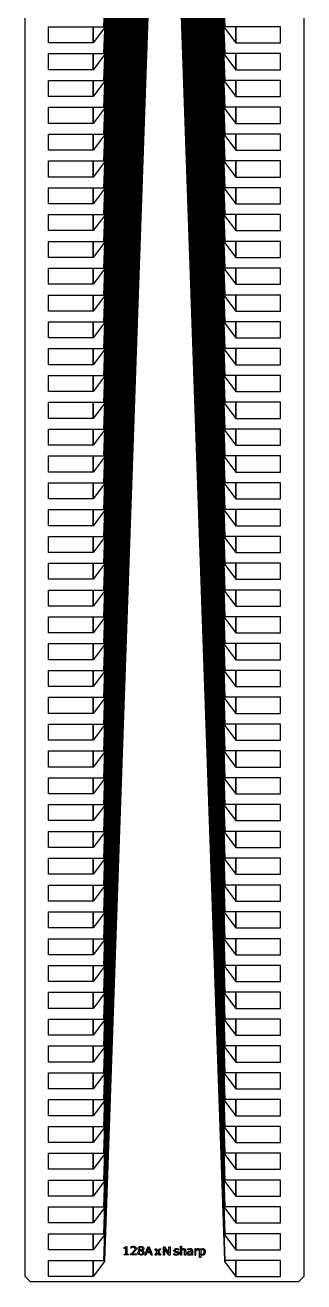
# Model space of a CAD drawing. Header units: inches. Extents: x 106592 to 209533, y 57057 to 74911.
# Drawn here: x 147662 to 148718, y 57057 to 61818 of the extents above; entities that cross this region are included whole.
import ezdxf

# ---------------------------------------------------------------- set-up
doc = ezdxf.new("R2010")
doc.units = ezdxf.units.IN
doc.header["$MEASUREMENT"] = 0
for name, color, linetype in [('metal', 221, 'Continuous'), ('nitride window', 40, 'Continuous'), ('profile', 140, 'Continuous')]:
    doc.layers.add(name, color=color, linetype=linetype)

msp = doc.modelspace()

# ---------------------------------------------------------------- linework, layer by layer
at = {"layer": 'metal'}
for points in [[(148053.1, 63628.4), (148054.7, 63628.4), (147962.4, 61405.1), (147960.3, 61405.1)], [(147962.4, 61506.7), (147960.3, 61506.7), (148049.9, 63628.4), (148051.5, 63628.4)], [(148046.7, 63628.4), (148048.3, 63628.4), (147962.4, 61608.3), (147960.3, 61608.3)], [(147962.4, 61709.9), (147960.3, 61709.9), (148043.5, 63628.4), (148045.1, 63628.4)], [(147962.4, 61811.5), (147960.3, 61811.5), (148040.3, 63628.4), (148041.9, 63628.4)], [(148056.3, 63628.4), (148057.9, 63628.4), (147962.4, 61303.4), (147960.3, 61303.4)], [(148059.5, 63628.4), (148061.1, 63628.4), (147962.4, 61201.8), (147960.3, 61201.8)], [(148085.1, 63628.4), (148086.7, 63628.4), (147962.4, 60389), (147960.3, 60389)], [(148081.9, 63628.4), (148083.5, 63628.4), (147962.4, 60490.6), (147960.3, 60490.6)], [(148062.7, 63628.4), (148064.3, 63628.4), (147962.4, 61100.2), (147960.3, 61100.2)], [(147962.4, 60998.6), (147960.3, 60998.6), (148065.9, 63628.4), (148067.5, 63628.4)], [(147962.4, 60897), (147960.3, 60897), (148069.1, 63628.4), (148070.7, 63628.4)], [(148072.3, 63628.4), (148073.9, 63628.4), (147962.4, 60795.4), (147960.3, 60795.4)], [(147962.4, 60693.8), (147960.3, 60693.8), (148075.5, 63628.4), (148077.1, 63628.4)], [(148078.7, 63628.4), (148080.3, 63628.4), (147962.4, 60592.2), (147960.3, 60592.2)], [(148155.5, 63628.4), (148157.1, 63628.4), (147962.4, 58153.7), (147960.3, 58153.7)], [(147962.4, 58255.3), (147960.3, 58255.3), (148152.3, 63628.4), (148153.9, 63628.4)], [(148149.1, 63628.4), (148150.7, 63628.4), (147962.4, 58356.9), (147960.3, 58356.9)], [(147962.4, 58458.5), (147960.3, 58458.5), (148145.9, 63628.4), (148147.5, 63628.4)], [(147962.4, 58560.1), (147960.3, 58560.1), (148142.7, 63628.4), (148144.3, 63628.4)], [(148139.5, 63628.4), (148141.1, 63628.4), (147962.4, 58661.7), (147960.3, 58661.7)], [(148158.7, 63628.4), (148160.3, 63628.4), (147962.4, 58052.1), (147960.3, 58052.1)], [(148161.9, 63628.4), (148163.5, 63628.4), (147962.4, 57950.5), (147960.3, 57950.5)], [(148187.5, 63628.4), (148189.1, 63628.4), (147962.4, 57137.7), (147960.3, 57137.7)], [(148184.3, 63628.4), (148185.9, 63628.4), (147962.4, 57239.3), (147960.3, 57239.3)], [(148165.1, 63628.4), (148166.7, 63628.4), (147962.4, 57848.9), (147960.3, 57848.9)], [(147962.4, 57747.3), (147960.3, 57747.3), (148168.3, 63628.4), (148169.9, 63628.4)], [(147962.4, 57645.7), (147960.3, 57645.7), (148171.5, 63628.4), (148173.1, 63628.4)], [(148174.7, 63628.4), (148176.3, 63628.4), (147962.4, 57544.1), (147960.3, 57544.1)], [(147962.4, 57442.5), (147960.3, 57442.5), (148177.9, 63628.4), (148179.5, 63628.4)], [(148181.1, 63628.4), (148182.7, 63628.4), (147962.4, 57340.9), (147960.3, 57340.9)], [(148129.9, 63628.4), (148131.5, 63628.4), (147962.4, 58966.6), (147960.3, 58966.6)], [(147962.4, 59068.2), (147960.3, 59068.2), (148126.7, 63628.4), (148128.3, 63628.4)], [(148123.5, 63628.4), (148125.1, 63628.4), (147962.4, 59169.8), (147960.3, 59169.8)], [(147962.4, 59271.4), (147960.3, 59271.4), (148120.3, 63628.4), (148121.9, 63628.4)], [(147962.4, 59373), (147960.3, 59373), (148117.1, 63628.4), (148118.7, 63628.4)], [(148113.9, 63628.4), (148115.5, 63628.4), (147962.4, 59474.6), (147960.3, 59474.6)], [(148133.1, 63628.4), (148134.7, 63628.4), (147962.4, 58865), (147960.3, 58865)], [(148136.3, 63628.4), (148137.9, 63628.4), (147962.4, 58763.3), (147960.3, 58763.3)], [(148110.7, 63628.4), (148112.3, 63628.4), (147962.4, 59576.2), (147960.3, 59576.2)], [(148107.5, 63628.4), (148109.1, 63628.4), (147962.4, 59677.8), (147960.3, 59677.8)], [(148088.3, 63628.4), (148089.9, 63628.4), (147962.4, 60287.4), (147960.3, 60287.4)], [(147962.4, 60185.8), (147960.3, 60185.8), (148091.5, 63628.4), (148093.1, 63628.4)], [(147962.4, 60084.2), (147960.3, 60084.2), (148094.7, 63628.4), (148096.3, 63628.4)], [(148097.9, 63628.4), (148099.5, 63628.4), (147962.4, 59982.6), (147960.3, 59982.6)], [(147962.4, 59881), (147960.3, 59881), (148101.1, 63628.4), (148102.7, 63628.4)], [(148104.3, 63628.4), (148105.9, 63628.4), (147962.4, 59779.4), (147960.3, 59779.4)], [(148192.3, 63628.4), (148190.7, 63628.4), (148417.5, 57137.7), (148419.6, 57137.7)], [(148195.5, 63628.4), (148193.9, 63628.4), (148417.5, 57239.3), (148419.6, 57239.3)], [(148198.7, 63628.4), (148197.1, 63628.4), (148417.5, 57340.9), (148419.6, 57340.9)], [(148417.5, 57442.5), (148419.6, 57442.5), (148201.9, 63628.4), (148200.3, 63628.4)], [(148205.1, 63628.4), (148203.5, 63628.4), (148417.5, 57544.1), (148419.6, 57544.1)], [(148417.5, 57645.7), (148419.6, 57645.7), (148208.3, 63628.4), (148206.7, 63628.4)], [(148417.5, 57747.3), (148419.6, 57747.3), (148211.5, 63628.4), (148209.9, 63628.4)], [(148214.7, 63628.4), (148213.1, 63628.4), (148417.5, 57848.9), (148419.6, 57848.9)], [(148217.9, 63628.4), (148216.3, 63628.4), (148417.5, 57950.5), (148419.6, 57950.5)], [(148221.1, 63628.4), (148219.5, 63628.4), (148417.5, 58052.1), (148419.6, 58052.1)], [(148224.3, 63628.4), (148222.7, 63628.4), (148417.5, 58153.7), (148419.6, 58153.7)], [(148417.5, 58255.3), (148419.6, 58255.3), (148227.5, 63628.4), (148225.9, 63628.4)], [(148230.7, 63628.4), (148229.1, 63628.4), (148417.5, 58356.9), (148419.6, 58356.9)], [(148417.5, 58458.5), (148419.6, 58458.5), (148233.9, 63628.4), (148232.3, 63628.4)], [(148417.5, 58560.1), (148419.6, 58560.1), (148237.1, 63628.4), (148235.5, 63628.4)], [(148240.3, 63628.4), (148238.7, 63628.4), (148417.5, 58661.7), (148419.6, 58661.7)], [(148243.5, 63628.4), (148241.9, 63628.4), (148417.5, 58763.3), (148419.6, 58763.3)], [(148246.7, 63628.4), (148245.1, 63628.4), (148417.5, 58865), (148419.6, 58865)], [(148249.9, 63628.4), (148248.3, 63628.4), (148417.5, 58966.6), (148419.6, 58966.6)], [(148417.5, 59068.2), (148419.6, 59068.2), (148253.1, 63628.4), (148251.5, 63628.4)], [(148256.3, 63628.4), (148254.7, 63628.4), (148417.5, 59169.8), (148419.6, 59169.8)], [(148417.5, 59271.4), (148419.6, 59271.4), (148259.5, 63628.4), (148257.9, 63628.4)], [(148417.5, 59373), (148419.6, 59373), (148262.7, 63628.4), (148261.1, 63628.4)], [(148265.9, 63628.4), (148264.3, 63628.4), (148417.5, 59474.6), (148419.6, 59474.6)], [(148269.1, 63628.4), (148267.5, 63628.4), (148417.5, 59576.2), (148419.6, 59576.2)], [(148272.3, 63628.4), (148270.7, 63628.4), (148417.5, 59677.8), (148419.6, 59677.8)], [(148275.5, 63628.4), (148273.9, 63628.4), (148417.5, 59779.4), (148419.6, 59779.4)], [(148417.5, 59881), (148419.6, 59881), (148278.7, 63628.4), (148277.1, 63628.4)], [(148281.9, 63628.4), (148280.3, 63628.4), (148417.5, 59982.6), (148419.6, 59982.6)], [(148417.5, 60084.2), (148419.6, 60084.2), (148285.1, 63628.4), (148283.5, 63628.4)], [(148417.5, 60185.8), (148419.6, 60185.8), (148288.3, 63628.4), (148286.7, 63628.4)], [(148291.5, 63628.4), (148289.9, 63628.4), (148417.5, 60287.4), (148419.6, 60287.4)], [(148294.7, 63628.4), (148293.1, 63628.4), (148417.5, 60389), (148419.6, 60389)], [(148297.9, 63628.4), (148296.3, 63628.4), (148417.5, 60490.6), (148419.6, 60490.6)], [(148301.1, 63628.4), (148299.5, 63628.4), (148417.5, 60592.2), (148419.6, 60592.2)], [(148417.5, 60693.8), (148419.6, 60693.8), (148304.3, 63628.4), (148302.7, 63628.4)], [(148307.5, 63628.4), (148305.9, 63628.4), (148417.5, 60795.4), (148419.6, 60795.4)], [(148417.5, 60897), (148419.6, 60897), (148310.7, 63628.4), (148309.1, 63628.4)], [(148417.5, 60998.6), (148419.6, 60998.6), (148313.9, 63628.4), (148312.3, 63628.4)], [(148317.1, 63628.4), (148315.5, 63628.4), (148417.5, 61100.2), (148419.6, 61100.2)], [(148320.3, 63628.4), (148318.7, 63628.4), (148417.5, 61201.8), (148419.6, 61201.8)], [(148323.5, 63628.4), (148321.9, 63628.4), (148417.5, 61303.4), (148419.6, 61303.4)], [(148326.7, 63628.4), (148325.1, 63628.4), (148417.5, 61405.1), (148419.6, 61405.1)], [(148417.5, 61506.7), (148419.6, 61506.7), (148329.9, 63628.4), (148328.3, 63628.4)], [(148333.1, 63628.4), (148331.5, 63628.4), (148417.5, 61608.3), (148419.6, 61608.3)], [(148417.5, 61709.9), (148419.6, 61709.9), (148336.3, 63628.4), (148334.7, 63628.4)], [(148417.5, 61811.5), (148419.6, 61811.5), (148339.5, 63628.4), (148337.9, 63628.4)], [(147750.7, 61811.5), (147920.1, 61811.5), (147920.1, 61750.5), (147750.7, 61750.5)], [(147920.1, 61750.5), (147920.1, 61811.5), (147962.4, 61811.5), (147962.4, 61807.2), (147920.1, 61750.5)], [(148459.8, 61750.5), (148459.8, 61811.5), (148417.5, 61811.5), (148417.5, 61807.2), (148459.8, 61750.5)], [(148629.2, 61811.5), (148459.8, 61811.5), (148459.8, 61750.5), (148629.2, 61750.5)], [(147750.7, 61709.9), (147920.1, 61709.9), (147920.1, 61648.9), (147750.7, 61648.9)], [(147920.1, 61648.9), (147920.1, 61709.9), (147962.4, 61709.9), (147962.4, 61705.6), (147920.1, 61648.9)], [(148459.8, 61648.9), (148459.8, 61709.9), (148417.5, 61709.9), (148417.5, 61705.6), (148459.8, 61648.9)], [(148629.2, 61709.9), (148459.8, 61709.9), (148459.8, 61648.9), (148629.2, 61648.9)], [(147750.7, 61608.3), (147920.1, 61608.3), (147920.1, 61547.3), (147750.7, 61547.3)], [(147920.1, 61547.3), (147920.1, 61608.3), (147962.4, 61608.3), (147962.4, 61604), (147920.1, 61547.3)], [(148459.8, 61547.3), (148459.8, 61608.3), (148417.5, 61608.3), (148417.5, 61604), (148459.8, 61547.3)], [(148629.2, 61608.3), (148459.8, 61608.3), (148459.8, 61547.3), (148629.2, 61547.3)], [(147750.7, 61506.7), (147920.1, 61506.7), (147920.1, 61445.7), (147750.7, 61445.7)], [(147920.1, 61445.7), (147920.1, 61506.7), (147962.4, 61506.7), (147962.4, 61502.4), (147920.1, 61445.7)], [(148459.8, 61445.7), (148459.8, 61506.7), (148417.5, 61506.7), (148417.5, 61502.4), (148459.8, 61445.7)], [(148629.2, 61506.7), (148459.8, 61506.7), (148459.8, 61445.7), (148629.2, 61445.7)], [(147750.7, 61405.1), (147920.1, 61405.1), (147920.1, 61344.1), (147750.7, 61344.1)], [(147920.1, 61344.1), (147920.1, 61405.1), (147962.4, 61405.1), (147962.4, 61400.8), (147920.1, 61344.1)], [(148459.8, 61344.1), (148459.8, 61405.1), (148417.5, 61405.1), (148417.5, 61400.8), (148459.8, 61344.1)], [(148629.2, 61405.1), (148459.8, 61405.1), (148459.8, 61344.1), (148629.2, 61344.1)], [(147750.7, 61303.4), (147920.1, 61303.4), (147920.1, 61242.5), (147750.7, 61242.5)], [(147920.1, 61242.5), (147920.1, 61303.4), (147962.4, 61303.4), (147962.4, 61299.2), (147920.1, 61242.5)], [(148459.8, 61242.5), (148459.8, 61303.4), (148417.5, 61303.4), (148417.5, 61299.2), (148459.8, 61242.5)], [(148629.2, 61303.4), (148459.8, 61303.4), (148459.8, 61242.5), (148629.2, 61242.5)], [(147750.7, 61201.8), (147920.1, 61201.8), (147920.1, 61140.9), (147750.7, 61140.9)], [(147920.1, 61140.9), (147920.1, 61201.8), (147962.4, 61201.8), (147962.4, 61197.6), (147920.1, 61140.9)], [(148459.8, 61140.9), (148459.8, 61201.8), (148417.5, 61201.8), (148417.5, 61197.6), (148459.8, 61140.9)], [(148629.2, 61201.8), (148459.8, 61201.8), (148459.8, 61140.9), (148629.2, 61140.9)], [(147750.7, 61100.2), (147920.1, 61100.2), (147920.1, 61039.3), (147750.7, 61039.3)], [(147920.1, 61039.3), (147920.1, 61100.2), (147962.4, 61100.2), (147962.4, 61096), (147920.1, 61039.3)], [(148459.8, 61039.3), (148459.8, 61100.2), (148417.5, 61100.2), (148417.5, 61096), (148459.8, 61039.3)], [(148629.2, 61100.2), (148459.8, 61100.2), (148459.8, 61039.3), (148629.2, 61039.3)], [(147750.7, 60998.6), (147920.1, 60998.6), (147920.1, 60937.7), (147750.7, 60937.7)], [(147920.1, 60937.7), (147920.1, 60998.6), (147962.4, 60998.6), (147962.4, 60994.4), (147920.1, 60937.7)], [(148459.8, 60937.7), (148459.8, 60998.6), (148417.5, 60998.6), (148417.5, 60994.4), (148459.8, 60937.7)], [(148629.2, 60998.6), (148459.8, 60998.6), (148459.8, 60937.7), (148629.2, 60937.7)], [(147750.7, 60897), (147920.1, 60897), (147920.1, 60836.1), (147750.7, 60836.1)], [(147920.1, 60836.1), (147920.1, 60897), (147962.4, 60897), (147962.4, 60892.8), (147920.1, 60836.1)], [(148459.8, 60836.1), (148459.8, 60897), (148417.5, 60897), (148417.5, 60892.8), (148459.8, 60836.1)], [(148629.2, 60897), (148459.8, 60897), (148459.8, 60836.1), (148629.2, 60836.1)], [(147750.7, 60795.4), (147920.1, 60795.4), (147920.1, 60734.5), (147750.7, 60734.5)], [(147920.1, 60734.5), (147920.1, 60795.4), (147962.4, 60795.4), (147962.4, 60791.2), (147920.1, 60734.5)], [(148459.8, 60734.5), (148459.8, 60795.4), (148417.5, 60795.4), (148417.5, 60791.2), (148459.8, 60734.5)], [(148629.2, 60795.4), (148459.8, 60795.4), (148459.8, 60734.5), (148629.2, 60734.5)], [(147750.7, 60693.8), (147920.1, 60693.8), (147920.1, 60632.9), (147750.7, 60632.9)], [(147920.1, 60632.9), (147920.1, 60693.8), (147962.4, 60693.8), (147962.4, 60689.6), (147920.1, 60632.9)], [(148459.8, 60632.9), (148459.8, 60693.8), (148417.5, 60693.8), (148417.5, 60689.6), (148459.8, 60632.9)], [(148629.2, 60693.8), (148459.8, 60693.8), (148459.8, 60632.9), (148629.2, 60632.9)], [(147750.7, 60592.2), (147920.1, 60592.2), (147920.1, 60531.3), (147750.7, 60531.3)], [(147920.1, 60531.3), (147920.1, 60592.2), (147962.4, 60592.2), (147962.4, 60588), (147920.1, 60531.3)], [(148459.8, 60531.3), (148459.8, 60592.2), (148417.5, 60592.2), (148417.5, 60588), (148459.8, 60531.3)], [(148629.2, 60592.2), (148459.8, 60592.2), (148459.8, 60531.3), (148629.2, 60531.3)], [(147750.7, 60490.6), (147920.1, 60490.6), (147920.1, 60429.7), (147750.7, 60429.7)], [(147920.1, 60429.7), (147920.1, 60490.6), (147962.4, 60490.6), (147962.4, 60486.4), (147920.1, 60429.7)], [(148459.8, 60429.7), (148459.8, 60490.6), (148417.5, 60490.6), (148417.5, 60486.4), (148459.8, 60429.7)], [(148629.2, 60490.6), (148459.8, 60490.6), (148459.8, 60429.7), (148629.2, 60429.7)], [(147750.7, 60389), (147920.1, 60389), (147920.1, 60328), (147750.7, 60328)], [(147920.1, 60328), (147920.1, 60389), (147962.4, 60389), (147962.4, 60384.8), (147920.1, 60328)], [(148459.8, 60328), (148459.8, 60389), (148417.5, 60389), (148417.5, 60384.8), (148459.8, 60328)], [(148629.2, 60389), (148459.8, 60389), (148459.8, 60328), (148629.2, 60328)], [(147750.7, 60287.4), (147920.1, 60287.4), (147920.1, 60226.4), (147750.7, 60226.4)], [(147920.1, 60226.4), (147920.1, 60287.4), (147962.4, 60287.4), (147962.4, 60283.2), (147920.1, 60226.4)], [(148459.8, 60226.4), (148459.8, 60287.4), (148417.5, 60287.4), (148417.5, 60283.2), (148459.8, 60226.4)], [(148629.2, 60287.4), (148459.8, 60287.4), (148459.8, 60226.4), (148629.2, 60226.4)], [(147750.7, 60185.8), (147920.1, 60185.8), (147920.1, 60124.8), (147750.7, 60124.8)], [(147920.1, 60124.8), (147920.1, 60185.8), (147962.4, 60185.8), (147962.4, 60181.6), (147920.1, 60124.8)], [(148459.8, 60124.8), (148459.8, 60185.8), (148417.5, 60185.8), (148417.5, 60181.6), (148459.8, 60124.8)], [(148629.2, 60185.8), (148459.8, 60185.8), (148459.8, 60124.8), (148629.2, 60124.8)], [(147750.7, 60084.2), (147920.1, 60084.2), (147920.1, 60023.2), (147750.7, 60023.2)], [(147920.1, 60023.2), (147920.1, 60084.2), (147962.4, 60084.2), (147962.4, 60080), (147920.1, 60023.2)], [(148459.8, 60023.2), (148459.8, 60084.2), (148417.5, 60084.2), (148417.5, 60080), (148459.8, 60023.2)], [(148629.2, 60084.2), (148459.8, 60084.2), (148459.8, 60023.2), (148629.2, 60023.2)], [(147750.7, 59982.6), (147920.1, 59982.6), (147920.1, 59921.6), (147750.7, 59921.6)], [(147920.1, 59921.6), (147920.1, 59982.6), (147962.4, 59982.6), (147962.4, 59978.4), (147920.1, 59921.6)], [(148459.8, 59921.6), (148459.8, 59982.6), (148417.5, 59982.6), (148417.5, 59978.4), (148459.8, 59921.6)], [(148629.2, 59982.6), (148459.8, 59982.6), (148459.8, 59921.6), (148629.2, 59921.6)], [(147750.7, 59881), (147920.1, 59881), (147920.1, 59820), (147750.7, 59820)], [(147920.1, 59820), (147920.1, 59881), (147962.4, 59881), (147962.4, 59876.8), (147920.1, 59820)], [(148459.8, 59820), (148459.8, 59881), (148417.5, 59881), (148417.5, 59876.8), (148459.8, 59820)], [(148629.2, 59881), (148459.8, 59881), (148459.8, 59820), (148629.2, 59820)], [(147750.7, 59779.4), (147920.1, 59779.4), (147920.1, 59718.4), (147750.7, 59718.4)], [(147920.1, 59718.4), (147920.1, 59779.4), (147962.4, 59779.4), (147962.4, 59775.2), (147920.1, 59718.4)], [(148459.8, 59718.4), (148459.8, 59779.4), (148417.5, 59779.4), (148417.5, 59775.2), (148459.8, 59718.4)], [(148629.2, 59779.4), (148459.8, 59779.4), (148459.8, 59718.4), (148629.2, 59718.4)], [(147750.7, 59677.8), (147920.1, 59677.8), (147920.1, 59616.8), (147750.7, 59616.8)], [(147920.1, 59616.8), (147920.1, 59677.8), (147962.4, 59677.8), (147962.4, 59673.5), (147920.1, 59616.8)], [(148459.8, 59616.8), (148459.8, 59677.8), (148417.5, 59677.8), (148417.5, 59673.5), (148459.8, 59616.8)], [(148629.2, 59677.8), (148459.8, 59677.8), (148459.8, 59616.8), (148629.2, 59616.8)], [(147750.7, 59576.2), (147920.1, 59576.2), (147920.1, 59515.2), (147750.7, 59515.2)], [(147920.1, 59515.2), (147920.1, 59576.2), (147962.4, 59576.2), (147962.4, 59571.9), (147920.1, 59515.2)], [(148459.8, 59515.2), (148459.8, 59576.2), (148417.5, 59576.2), (148417.5, 59571.9), (148459.8, 59515.2)], [(148629.2, 59576.2), (148459.8, 59576.2), (148459.8, 59515.2), (148629.2, 59515.2)], [(147750.7, 59474.6), (147920.1, 59474.6), (147920.1, 59413.6), (147750.7, 59413.6)], [(147920.1, 59413.6), (147920.1, 59474.6), (147962.4, 59474.6), (147962.4, 59470.3), (147920.1, 59413.6)], [(148459.8, 59413.6), (148459.8, 59474.6), (148417.5, 59474.6), (148417.5, 59470.3), (148459.8, 59413.6)], [(148629.2, 59474.6), (148459.8, 59474.6), (148459.8, 59413.6), (148629.2, 59413.6)], [(147750.7, 59373), (147920.1, 59373), (147920.1, 59312), (147750.7, 59312)], [(147920.1, 59312), (147920.1, 59373), (147962.4, 59373), (147962.4, 59368.7), (147920.1, 59312)], [(148459.8, 59312), (148459.8, 59373), (148417.5, 59373), (148417.5, 59368.7), (148459.8, 59312)], [(148629.2, 59373), (148459.8, 59373), (148459.8, 59312), (148629.2, 59312)], [(147750.7, 59271.4), (147920.1, 59271.4), (147920.1, 59210.4), (147750.7, 59210.4)], [(147920.1, 59210.4), (147920.1, 59271.4), (147962.4, 59271.4), (147962.4, 59267.1), (147920.1, 59210.4)], [(148459.8, 59210.4), (148459.8, 59271.4), (148417.5, 59271.4), (148417.5, 59267.1), (148459.8, 59210.4)], [(148629.2, 59271.4), (148459.8, 59271.4), (148459.8, 59210.4), (148629.2, 59210.4)], [(147750.7, 59169.8), (147920.1, 59169.8), (147920.1, 59108.8), (147750.7, 59108.8)], [(147920.1, 59108.8), (147920.1, 59169.8), (147962.4, 59169.8), (147962.4, 59165.5), (147920.1, 59108.8)], [(148459.8, 59108.8), (148459.8, 59169.8), (148417.5, 59169.8), (148417.5, 59165.5), (148459.8, 59108.8)], [(148629.2, 59169.8), (148459.8, 59169.8), (148459.8, 59108.8), (148629.2, 59108.8)], [(147750.7, 59068.2), (147920.1, 59068.2), (147920.1, 59007.2), (147750.7, 59007.2)], [(147920.1, 59007.2), (147920.1, 59068.2), (147962.4, 59068.2), (147962.4, 59063.9), (147920.1, 59007.2)], [(148459.8, 59007.2), (148459.8, 59068.2), (148417.5, 59068.2), (148417.5, 59063.9), (148459.8, 59007.2)], [(148629.2, 59068.2), (148459.8, 59068.2), (148459.8, 59007.2), (148629.2, 59007.2)], [(147750.7, 58966.6), (147920.1, 58966.6), (147920.1, 58905.6), (147750.7, 58905.6)], [(147920.1, 58905.6), (147920.1, 58966.6), (147962.4, 58966.6), (147962.4, 58962.3), (147920.1, 58905.6)], [(148459.8, 58905.6), (148459.8, 58966.6), (148417.5, 58966.6), (148417.5, 58962.3), (148459.8, 58905.6)], [(148629.2, 58966.6), (148459.8, 58966.6), (148459.8, 58905.6), (148629.2, 58905.6)], [(147750.7, 58865), (147920.1, 58865), (147920.1, 58804), (147750.7, 58804)], [(147920.1, 58804), (147920.1, 58865), (147962.4, 58865), (147962.4, 58860.7), (147920.1, 58804)], [(148459.8, 58804), (148459.8, 58865), (148417.5, 58865), (148417.5, 58860.7), (148459.8, 58804)], [(148629.2, 58865), (148459.8, 58865), (148459.8, 58804), (148629.2, 58804)], [(147750.7, 58763.3), (147920.1, 58763.3), (147920.1, 58702.4), (147750.7, 58702.4)], [(147920.1, 58702.4), (147920.1, 58763.3), (147962.4, 58763.3), (147962.4, 58759.1), (147920.1, 58702.4)], [(148459.8, 58702.4), (148459.8, 58763.3), (148417.5, 58763.3), (148417.5, 58759.1), (148459.8, 58702.4)], [(148629.2, 58763.3), (148459.8, 58763.3), (148459.8, 58702.4), (148629.2, 58702.4)], [(147750.7, 58661.7), (147920.1, 58661.7), (147920.1, 58600.8), (147750.7, 58600.8)], [(147920.1, 58600.8), (147920.1, 58661.7), (147962.4, 58661.7), (147962.4, 58657.5), (147920.1, 58600.8)], [(148459.8, 58600.8), (148459.8, 58661.7), (148417.5, 58661.7), (148417.5, 58657.5), (148459.8, 58600.8)], [(148629.2, 58661.7), (148459.8, 58661.7), (148459.8, 58600.8), (148629.2, 58600.8)], [(147750.7, 58560.1), (147920.1, 58560.1), (147920.1, 58499.2), (147750.7, 58499.2)], [(147920.1, 58499.2), (147920.1, 58560.1), (147962.4, 58560.1), (147962.4, 58555.9), (147920.1, 58499.2)], [(148459.8, 58499.2), (148459.8, 58560.1), (148417.5, 58560.1), (148417.5, 58555.9), (148459.8, 58499.2)], [(148629.2, 58560.1), (148459.8, 58560.1), (148459.8, 58499.2), (148629.2, 58499.2)], [(147750.7, 58458.5), (147920.1, 58458.5), (147920.1, 58397.6), (147750.7, 58397.6)], [(147920.1, 58397.6), (147920.1, 58458.5), (147962.4, 58458.5), (147962.4, 58454.3), (147920.1, 58397.6)], [(148459.8, 58397.6), (148459.8, 58458.5), (148417.5, 58458.5), (148417.5, 58454.3), (148459.8, 58397.6)], [(148629.2, 58458.5), (148459.8, 58458.5), (148459.8, 58397.6), (148629.2, 58397.6)], [(147750.7, 58356.9), (147920.1, 58356.9), (147920.1, 58296), (147750.7, 58296)], [(147920.1, 58296), (147920.1, 58356.9), (147962.4, 58356.9), (147962.4, 58352.7), (147920.1, 58296)], [(148459.8, 58296), (148459.8, 58356.9), (148417.5, 58356.9), (148417.5, 58352.7), (148459.8, 58296)], [(148629.2, 58356.9), (148459.8, 58356.9), (148459.8, 58296), (148629.2, 58296)], [(147750.7, 58255.3), (147920.1, 58255.3), (147920.1, 58194.4), (147750.7, 58194.4)], [(147920.1, 58194.4), (147920.1, 58255.3), (147962.4, 58255.3), (147962.4, 58251.1), (147920.1, 58194.4)], [(148459.8, 58194.4), (148459.8, 58255.3), (148417.5, 58255.3), (148417.5, 58251.1), (148459.8, 58194.4)], [(148629.2, 58255.3), (148459.8, 58255.3), (148459.8, 58194.4), (148629.2, 58194.4)], [(147750.7, 58153.7), (147920.1, 58153.7), (147920.1, 58092.8), (147750.7, 58092.8)], [(147920.1, 58092.8), (147920.1, 58153.7), (147962.4, 58153.7), (147962.4, 58149.5), (147920.1, 58092.8)], [(148459.8, 58092.8), (148459.8, 58153.7), (148417.5, 58153.7), (148417.5, 58149.5), (148459.8, 58092.8)], [(148629.2, 58153.7), (148459.8, 58153.7), (148459.8, 58092.8), (148629.2, 58092.8)], [(147750.7, 58052.1), (147920.1, 58052.1), (147920.1, 57991.2), (147750.7, 57991.2)], [(147920.1, 57991.2), (147920.1, 58052.1), (147962.4, 58052.1), (147962.4, 58047.9), (147920.1, 57991.2)], [(148459.8, 57991.2), (148459.8, 58052.1), (148417.5, 58052.1), (148417.5, 58047.9), (148459.8, 57991.2)], [(148629.2, 58052.1), (148459.8, 58052.1), (148459.8, 57991.2), (148629.2, 57991.2)], [(147750.7, 57950.5), (147920.1, 57950.5), (147920.1, 57889.6), (147750.7, 57889.6)], [(147920.1, 57889.6), (147920.1, 57950.5), (147962.4, 57950.5), (147962.4, 57946.3), (147920.1, 57889.6)], [(148459.8, 57889.6), (148459.8, 57950.5), (148417.5, 57950.5), (148417.5, 57946.3), (148459.8, 57889.6)], [(148629.2, 57950.5), (148459.8, 57950.5), (148459.8, 57889.6), (148629.2, 57889.6)], [(147750.7, 57848.9), (147920.1, 57848.9), (147920.1, 57787.9), (147750.7, 57787.9)], [(147920.1, 57787.9), (147920.1, 57848.9), (147962.4, 57848.9), (147962.4, 57844.7), (147920.1, 57787.9)], [(148459.8, 57787.9), (148459.8, 57848.9), (148417.5, 57848.9), (148417.5, 57844.7), (148459.8, 57787.9)], [(148629.2, 57848.9), (148459.8, 57848.9), (148459.8, 57787.9), (148629.2, 57787.9)], [(147750.7, 57747.3), (147920.1, 57747.3), (147920.1, 57686.3), (147750.7, 57686.3)], [(147920.1, 57686.3), (147920.1, 57747.3), (147962.4, 57747.3), (147962.4, 57743.1), (147920.1, 57686.3)], [(148459.8, 57686.3), (148459.8, 57747.3), (148417.5, 57747.3), (148417.5, 57743.1), (148459.8, 57686.3)], [(148629.2, 57747.3), (148459.8, 57747.3), (148459.8, 57686.3), (148629.2, 57686.3)], [(147750.7, 57645.7), (147920.1, 57645.7), (147920.1, 57584.7), (147750.7, 57584.7)], [(147920.1, 57584.7), (147920.1, 57645.7), (147962.4, 57645.7), (147962.4, 57641.5), (147920.1, 57584.7)], [(148459.8, 57584.7), (148459.8, 57645.7), (148417.5, 57645.7), (148417.5, 57641.5), (148459.8, 57584.7)], [(148629.2, 57645.7), (148459.8, 57645.7), (148459.8, 57584.7), (148629.2, 57584.7)], [(147750.7, 57544.1), (147920.1, 57544.1), (147920.1, 57483.1), (147750.7, 57483.1)], [(147920.1, 57483.1), (147920.1, 57544.1), (147962.4, 57544.1), (147962.4, 57539.9), (147920.1, 57483.1)], [(148459.8, 57483.1), (148459.8, 57544.1), (148417.5, 57544.1), (148417.5, 57539.9), (148459.8, 57483.1)], [(148629.2, 57544.1), (148459.8, 57544.1), (148459.8, 57483.1), (148629.2, 57483.1)], [(147750.7, 57442.5), (147920.1, 57442.5), (147920.1, 57381.5), (147750.7, 57381.5)], [(147920.1, 57381.5), (147920.1, 57442.5), (147962.4, 57442.5), (147962.4, 57438.3), (147920.1, 57381.5)], [(148459.8, 57381.5), (148459.8, 57442.5), (148417.5, 57442.5), (148417.5, 57438.3), (148459.8, 57381.5)], [(148629.2, 57442.5), (148459.8, 57442.5), (148459.8, 57381.5), (148629.2, 57381.5)], [(147750.7, 57340.9), (147920.1, 57340.9), (147920.1, 57279.9), (147750.7, 57279.9)], [(147920.1, 57279.9), (147920.1, 57340.9), (147962.4, 57340.9), (147962.4, 57336.7), (147920.1, 57279.9)], [(148459.8, 57279.9), (148459.8, 57340.9), (148417.5, 57340.9), (148417.5, 57336.7), (148459.8, 57279.9)], [(148629.2, 57340.9), (148459.8, 57340.9), (148459.8, 57279.9), (148629.2, 57279.9)], [(147750.7, 57239.3), (147920.1, 57239.3), (147920.1, 57178.3), (147750.7, 57178.3)], [(147920.1, 57178.3), (147920.1, 57239.3), (147962.4, 57239.3), (147962.4, 57235.1), (147920.1, 57178.3)], [(148459.8, 57178.3), (148459.8, 57239.3), (148417.5, 57239.3), (148417.5, 57235.1), (148459.8, 57178.3)], [(148629.2, 57239.3), (148459.8, 57239.3), (148459.8, 57178.3), (148629.2, 57178.3)], [(148036.7, 57186.4), (148038.5, 57186.5), (148039.8, 57186.7), (148040.9, 57186.9), (148042.9, 57187.8), (148043.5, 57188.3), (148043.9, 57189.5), (148044.2, 57191), (148047.6, 57191), (148047.6, 57162.1), (148054.1, 57162.1), (148054, 57158.8), (148036.7, 57158.8), (148036.7, 57162), (148043.4, 57162.1), (148043.4, 57183.5), (148036.7, 57183.5)], [(148062.9, 57185), (148063, 57189.4), (148064.7, 57190.2), (148067.4, 57190.9), (148069.3, 57191.3), (148071.6, 57191.5), (148073.7, 57191.4), (148076.1, 57191), (148077.8, 57190.4), (148079.1, 57189.5), (148080.4, 57188.5), (148081.5, 57187), (148082.3, 57185.3), (148082.4, 57183.6), (148082.5, 57181.6), (148082.1, 57179.1), (148081, 57176.8), (148079, 57173.7), (148076.6, 57171.2), (148072.5, 57167.5), (148066.8, 57162.5), (148083.7, 57162.5), (148083.9, 57158.8), (148062.2, 57158.8), (148062.2, 57163.3), (148068.1, 57168.4), (148074.9, 57174.9), (148077, 57178.1), (148078.2, 57180.9), (148078.1, 57184), (148077.2, 57185.5), (148075.5, 57187), (148073.3, 57187.6), (148070.9, 57187.6), (148068.6, 57187.2), (148065.4, 57186.1), (148063.4, 57185.1), (148063.2, 57185)], [(148100.8, 57191.4), (148101.9, 57191.3), (148104.7, 57190.8), (148107.3, 57189.7), (148108.9, 57188.5), (148110.3, 57186.8), (148111.1, 57184), (148111, 57181.3), (148109.6, 57178.6), (148108.2, 57177.1), (148106.7, 57176.2), (148105.9, 57175.8), (148107.1, 57175.1), (148108.4, 57174.4), (148110.4, 57172.7), (148111.4, 57171), (148112.1, 57168.8), (148111.9, 57165.7), (148110.7, 57162.6), (148108.6, 57160.4), (148106, 57159), (148102.9, 57158), (148099.7, 57158), (148096, 57158.7), (148092.9, 57160.2), (148090.9, 57162.3), (148089.5, 57164.9), (148089.2, 57168.7), (148090.3, 57171.9), (148092.1, 57174.1), (148094.8, 57175.7), (148095.3, 57175.9), (148098, 57174.9), (148096.6, 57174), (148095.5, 57172.9), (148094.7, 57171.8), (148094.3, 57170.7), (148093.8, 57169), (148093.9, 57166.4), (148094.8, 57164.4), (148096.4, 57162.9), (148098.6, 57161.7), (148101.1, 57161.6), (148104.3, 57161.9), (148106.3, 57163.3), (148107.3, 57165), (148107.6, 57167.4), (148107.6, 57169.2), (148106.6, 57170.8), (148105.7, 57171.7), (148103.9, 57172.6), (148102, 57173.4), (148099.3, 57174.4), (148098, 57174.9), (148095.3, 57176), (148103.3, 57176.9), (148104.4, 57177.8), (148105.2, 57178.6), (148106, 57179.6), (148106.6, 57180.8), (148106.8, 57181.9), (148107, 57183.2), (148106.9, 57184.3), (148106.7, 57184.9), (148106.3, 57185.7), (148105.8, 57186.4), (148105, 57187.1), (148103.9, 57187.7), (148102.4, 57188.1), (148101.1, 57188.3), (148099.7, 57188.3), (148098.6, 57188.1), (148097.5, 57187.7), (148096.4, 57187.1), (148095.5, 57186.2), (148094.8, 57185.1), (148094.6, 57184.1), (148094.6, 57182.8), (148095, 57181.7), (148095.5, 57181), (148096, 57180.4), (148096.7, 57179.8), (148097.1, 57179.5), (148097.8, 57179.1), (148100.4, 57178), (148103.2, 57177), (148095.2, 57176.1), (148094, 57176.8), (148092.9, 57177.6), (148091.8, 57178.5), (148091.2, 57179.5), (148090.7, 57180.4), (148090.4, 57181.3), (148090.3, 57182.1), (148090.2, 57183.4), (148090.4, 57184.8), (148090.6, 57185.7), (148091.1, 57186.7), (148091.5, 57187.5), (148092.4, 57188.5), (148093.4, 57189.3), (148094.1, 57189.8), (148095.4, 57190.5), (148096.8, 57191), (148098.2, 57191.3), (148098.9, 57191.3), (148099.8, 57191.4)], [(148119.2, 57157.9), (148114.9, 57158), (148126.4, 57189.7), (148132.3, 57189.7), (148139.1, 57170.7), (148134.8, 57170.6), (148129.1, 57186.1), (148123.7, 57170.6), (148134.8, 57170.5), (148139.2, 57170.7), (148143.8, 57157.9), (148139.3, 57157.9), (148136.1, 57166.8), (148122.3, 57166.7)], [(148153.3, 57181.9), (148158.4, 57181.9), (148165.2, 57172.9), (148172, 57182), (148176.7, 57182), (148167.2, 57170.1), (148176.6, 57157.9), (148171.6, 57157.9), (148164.9, 57167), (148157.9, 57157.9), (148153.3, 57157.9), (148162.6, 57169.8)], [(148189.7, 57157.7), (148185.8, 57157.9), (148185.8, 57189.7), (148190.3, 57189.7), (148207, 57165.4), (148207, 57189.8), (148211.6, 57189.8), (148211.6, 57157.6), (148206.6, 57157.6), (148189.9, 57182.6)], [(148243.5, 57180.9), (148243.5, 57176.5), (148243.2, 57176.5), (148242.6, 57177.1), (148241.5, 57177.5), (148240.3, 57178.2), (148238.4, 57178.8), (148237.1, 57179.1), (148235.6, 57179.3), (148234.2, 57179.2), (148232.6, 57178.9), (148231.5, 57178.4), (148230.7, 57178), (148230.1, 57177), (148229.9, 57175.8), (148230, 57174.8), (148230.5, 57173.9), (148231.3, 57173.3), (148232.8, 57172.6), (148234.3, 57172.2), (148235.3, 57172.1), (148237.4, 57171.6), (148239.3, 57171.3), (148240.9, 57170.7), (148242.2, 57169.9), (148243.2, 57169.1), (148243.7, 57168.2), (148244.2, 57167), (148244.3, 57165.4), (148244.3, 57164.1), (148244.1, 57162.9), (148243.5, 57161.6), (148242.6, 57160.4), (148241.9, 57159.7), (148240.7, 57158.9), (148239.5, 57158.3), (148238.5, 57158), (148237.1, 57157.7), (148235.7, 57157.6), (148233.5, 57157.5), (148231, 57157.7), (148229.3, 57158.1), (148227.1, 57158.9), (148225.6, 57159.6), (148225.6, 57164.1), (148225.9, 57164.1), (148226.7, 57163.5), (148228, 57162.7), (148230.2, 57161.7), (148231.6, 57161.4), (148233.1, 57161.1), (148234.6, 57161), (148235.9, 57161), (148237.3, 57161.2), (148238.9, 57161.8), (148239.9, 57162.9), (148240.3, 57164.2), (148240.1, 57165.5), (148239.7, 57166.5), (148238.7, 57167.1), (148237.1, 57167.7), (148234.8, 57168.2), (148232.5, 57168.6), (148230.4, 57169.3), (148228.9, 57169.9), (148227.7, 57170.7), (148226.9, 57171.6), (148226.1, 57173), (148225.7, 57174.8), (148225.9, 57176.7), (148226.4, 57178.5), (148227.4, 57179.8), (148229.1, 57181.1), (148230.5, 57181.8), (148232.6, 57182.5), (148235, 57182.7), (148237.7, 57182.6), (148239.8, 57182.2), (148241.8, 57181.6), (148243.1, 57181.1)], [(148250.2, 57191.5), (148254.3, 57191.5), (148254.3, 57179.5), (148255.8, 57180.6), (148257.6, 57181.5), (148259.5, 57182.4), (148261.2, 57182.7), (148263.1, 57182.7), (148265, 57182.3), (148266.9, 57181.6), (148268.2, 57180.4), (148269.2, 57178.9), (148269.8, 57177.2), (148270.1, 57175.2), (148270.2, 57172.3), (148270.2, 57170.1), (148270.2, 57167), (148270.2, 57163.7), (148270.2, 57160.7), (148270.2, 57158.1), (148266.2, 57158.1), (148266.2, 57171.6), (148266.1, 57173.9), (148265.8, 57175.7), (148265.4, 57176.9), (148264.6, 57177.9), (148263.6, 57178.6), (148262.2, 57178.8), (148260.2, 57178.9), (148258.9, 57178.6), (148258.3, 57178.3), (148257.3, 57177.9), (148256.2, 57177.3), (148254.2, 57176), (148254.2, 57158.2), (148250.2, 57158.1)], [(148278.5, 57181.5), (148280.3, 57182.1), (148282.6, 57182.4), (148284.8, 57182.7), (148287.4, 57182.7), (148290.1, 57182.5), (148292.2, 57181.9), (148293.5, 57181.2), (148295.4, 57179.6), (148296.2, 57178.1), (148296.5, 57176.6), (148296.6, 57175), (148296.7, 57174), (148296.7, 57158.1), (148292.7, 57158.1), (148292.7, 57160.6), (148292.6, 57164), (148292.6, 57170.6), (148290.9, 57170.6), (148289.4, 57170.4), (148287.3, 57170.2), (148285.2, 57169.9), (148283.6, 57169.5), (148282.1, 57168.8), (148281, 57167.5), (148280.6, 57166.1), (148280.5, 57164), (148281.2, 57162.8), (148282.1, 57161.9), (148283.5, 57161.4), (148284.9, 57161.1), (148286.4, 57161.2), (148287.8, 57161.4), (148289.5, 57162), (148290.8, 57162.7), (148292.4, 57163.8), (148292.5, 57163.9), (148292.6, 57160.7), (148291.2, 57159.6), (148289.8, 57158.8), (148287.8, 57157.9), (148286, 57157.5), (148284.4, 57157.4), (148282.2, 57157.7), (148280, 57158.4), (148278.3, 57159.7), (148276.8, 57162), (148276.3, 57164), (148276.3, 57166.6), (148276.8, 57168.4), (148277.8, 57169.9), (148279.5, 57171.4), (148281.9, 57172.5), (148284.5, 57173.2), (148286.8, 57173.6), (148290.3, 57173.9), (148292.7, 57174), (148292.7, 57175.2), (148292.3, 57176.3), (148291.7, 57177.5), (148291, 57178.2), (148289.7, 57178.9), (148288.3, 57179.1), (148286.3, 57179.2), (148284.8, 57179.1), (148283.3, 57178.8), (148281.5, 57178.5), (148279.4, 57177.7), (148278.8, 57177.5), (148278.5, 57177.6)], [(148308.6, 57181.9), (148304.7, 57182), (148304.6, 57158.1), (148308.6, 57158.1), (148308.6, 57175), (148310.1, 57176.1), (148311.2, 57176.8), (148312.5, 57177.4), (148313.8, 57177.9), (148315.2, 57178), (148316.4, 57178), (148317.3, 57178), (148318.8, 57177.9), (148319.5, 57177.7), (148319.6, 57178.4), (148319.6, 57181.8), (148318.3, 57181.9), (148317, 57182), (148315.6, 57181.9), (148314.3, 57181.7), (148312.8, 57181.2), (148311.5, 57180.5), (148310.1, 57179.6), (148309.3, 57179.1), (148308.6, 57178.5), (148308.6, 57178.5)], [(148323.2, 57182.1), (148327.3, 57182), (148327.3, 57179.7), (148328.5, 57180.4), (148329.5, 57181), (148331.1, 57181.9), (148332.5, 57182.2), (148334.3, 57182.6), (148336, 57182.7), (148338, 57182.3), (148339.8, 57181.6), (148341.7, 57179.9), (148342.4, 57178.7), (148343.2, 57177.4), (148343.9, 57175.3), (148344.3, 57172.8), (148344.5, 57169.9), (148344.1, 57167.1), (148343.3, 57164.3), (148342.7, 57163), (148341.5, 57161.1), (148339.8, 57159.5), (148337.1, 57158.1), (148335.3, 57157.6), (148331.8, 57157.7), (148329.9, 57158.2), (148328.2, 57158.8), (148327.4, 57159.2), (148327.3, 57162.6), (148328.7, 57162.1), (148330.5, 57161.5), (148332.6, 57161.3), (148333.9, 57161.4), (148335.7, 57161.7), (148337.1, 57162.3), (148338.6, 57163.9), (148339.3, 57165.3), (148339.8, 57166.9), (148340.1, 57168.9), (148340.2, 57170.9), (148339.9, 57173.4), (148339.4, 57175.4), (148338.7, 57176.7), (148338, 57177.6), (148337.1, 57178.2), (148335.8, 57178.6), (148333.8, 57178.8), (148331.9, 57178.6), (148330.5, 57178), (148329.4, 57177.5), (148328, 57176.7), (148327.2, 57176.2), (148327.2, 57162.6), (148327.3, 57159.3), (148327.2, 57149.3), (148323.2, 57149.2)], [(147750.7, 57137.7), (147920.1, 57137.7), (147920.1, 57076.7), (147750.7, 57076.7)], [(147920.1, 57076.7), (147920.1, 57137.7), (147962.4, 57137.7), (147962.4, 57133.4), (147920.1, 57076.7)], [(148459.8, 57076.7), (148459.8, 57137.7), (148417.5, 57137.7), (148417.5, 57133.4), (148459.8, 57076.7)], [(148629.2, 57137.7), (148459.8, 57137.7), (148459.8, 57076.7), (148629.2, 57076.7)]]:
    msp.add_lwpolyline(points, close=True, dxfattribs=at)
at = {"layer": 'nitride window'}
for points in [[(147750.7, 61811.5), (147920.1, 61811.5), (147920.1, 61750.5), (147750.7, 61750.5)], [(148629.2, 61811.5), (148459.8, 61811.5), (148459.8, 61750.5), (148629.2, 61750.5)], [(147750.7, 61709.9), (147920.1, 61709.9), (147920.1, 61648.9), (147750.7, 61648.9)], [(148629.2, 61709.9), (148459.8, 61709.9), (148459.8, 61648.9), (148629.2, 61648.9)], [(147750.7, 61608.3), (147920.1, 61608.3), (147920.1, 61547.3), (147750.7, 61547.3)], [(148629.2, 61608.3), (148459.8, 61608.3), (148459.8, 61547.3), (148629.2, 61547.3)], [(147750.7, 61506.7), (147920.1, 61506.7), (147920.1, 61445.7), (147750.7, 61445.7)], [(148629.2, 61506.7), (148459.8, 61506.7), (148459.8, 61445.7), (148629.2, 61445.7)], [(147750.7, 61405.1), (147920.1, 61405.1), (147920.1, 61344.1), (147750.7, 61344.1)], [(148629.2, 61405.1), (148459.8, 61405.1), (148459.8, 61344.1), (148629.2, 61344.1)], [(147750.7, 61303.4), (147920.1, 61303.4), (147920.1, 61242.5), (147750.7, 61242.5)], [(148629.2, 61303.4), (148459.8, 61303.4), (148459.8, 61242.5), (148629.2, 61242.5)], [(147750.7, 61201.8), (147920.1, 61201.8), (147920.1, 61140.9), (147750.7, 61140.9)], [(148629.2, 61201.8), (148459.8, 61201.8), (148459.8, 61140.9), (148629.2, 61140.9)], [(147750.7, 61100.2), (147920.1, 61100.2), (147920.1, 61039.3), (147750.7, 61039.3)], [(148629.2, 61100.2), (148459.8, 61100.2), (148459.8, 61039.3), (148629.2, 61039.3)], [(147750.7, 60998.6), (147920.1, 60998.6), (147920.1, 60937.7), (147750.7, 60937.7)], [(148629.2, 60998.6), (148459.8, 60998.6), (148459.8, 60937.7), (148629.2, 60937.7)], [(147750.7, 60897), (147920.1, 60897), (147920.1, 60836.1), (147750.7, 60836.1)], [(148629.2, 60897), (148459.8, 60897), (148459.8, 60836.1), (148629.2, 60836.1)], [(147750.7, 60795.4), (147920.1, 60795.4), (147920.1, 60734.5), (147750.7, 60734.5)], [(148629.2, 60795.4), (148459.8, 60795.4), (148459.8, 60734.5), (148629.2, 60734.5)], [(147750.7, 60693.8), (147920.1, 60693.8), (147920.1, 60632.9), (147750.7, 60632.9)], [(148629.2, 60693.8), (148459.8, 60693.8), (148459.8, 60632.9), (148629.2, 60632.9)], [(147750.7, 60592.2), (147920.1, 60592.2), (147920.1, 60531.3), (147750.7, 60531.3)], [(148629.2, 60592.2), (148459.8, 60592.2), (148459.8, 60531.3), (148629.2, 60531.3)], [(147750.7, 60490.6), (147920.1, 60490.6), (147920.1, 60429.7), (147750.7, 60429.7)], [(148629.2, 60490.6), (148459.8, 60490.6), (148459.8, 60429.7), (148629.2, 60429.7)], [(147750.7, 60389), (147920.1, 60389), (147920.1, 60328), (147750.7, 60328)], [(148629.2, 60389), (148459.8, 60389), (148459.8, 60328), (148629.2, 60328)], [(147750.7, 60287.4), (147920.1, 60287.4), (147920.1, 60226.4), (147750.7, 60226.4)], [(148629.2, 60287.4), (148459.8, 60287.4), (148459.8, 60226.4), (148629.2, 60226.4)], [(147750.7, 60185.8), (147920.1, 60185.8), (147920.1, 60124.8), (147750.7, 60124.8)], [(148629.2, 60185.8), (148459.8, 60185.8), (148459.8, 60124.8), (148629.2, 60124.8)], [(147750.7, 60084.2), (147920.1, 60084.2), (147920.1, 60023.2), (147750.7, 60023.2)], [(148629.2, 60084.2), (148459.8, 60084.2), (148459.8, 60023.2), (148629.2, 60023.2)], [(147750.7, 59982.6), (147920.1, 59982.6), (147920.1, 59921.6), (147750.7, 59921.6)], [(148629.2, 59982.6), (148459.8, 59982.6), (148459.8, 59921.6), (148629.2, 59921.6)], [(147750.7, 59881), (147920.1, 59881), (147920.1, 59820), (147750.7, 59820)], [(148629.2, 59881), (148459.8, 59881), (148459.8, 59820), (148629.2, 59820)], [(147750.7, 59779.4), (147920.1, 59779.4), (147920.1, 59718.4), (147750.7, 59718.4)], [(148629.2, 59779.4), (148459.8, 59779.4), (148459.8, 59718.4), (148629.2, 59718.4)], [(147750.7, 59677.8), (147920.1, 59677.8), (147920.1, 59616.8), (147750.7, 59616.8)], [(148629.2, 59677.8), (148459.8, 59677.8), (148459.8, 59616.8), (148629.2, 59616.8)], [(147750.7, 59576.2), (147920.1, 59576.2), (147920.1, 59515.2), (147750.7, 59515.2)], [(148629.2, 59576.2), (148459.8, 59576.2), (148459.8, 59515.2), (148629.2, 59515.2)], [(147750.7, 59474.6), (147920.1, 59474.6), (147920.1, 59413.6), (147750.7, 59413.6)], [(148629.2, 59474.6), (148459.8, 59474.6), (148459.8, 59413.6), (148629.2, 59413.6)], [(147750.7, 59373), (147920.1, 59373), (147920.1, 59312), (147750.7, 59312)], [(148629.2, 59373), (148459.8, 59373), (148459.8, 59312), (148629.2, 59312)], [(147750.7, 59271.4), (147920.1, 59271.4), (147920.1, 59210.4), (147750.7, 59210.4)], [(148629.2, 59271.4), (148459.8, 59271.4), (148459.8, 59210.4), (148629.2, 59210.4)], [(147750.7, 59169.8), (147920.1, 59169.8), (147920.1, 59108.8), (147750.7, 59108.8)], [(148629.2, 59169.8), (148459.8, 59169.8), (148459.8, 59108.8), (148629.2, 59108.8)], [(147750.7, 59068.2), (147920.1, 59068.2), (147920.1, 59007.2), (147750.7, 59007.2)], [(148629.2, 59068.2), (148459.8, 59068.2), (148459.8, 59007.2), (148629.2, 59007.2)], [(147750.7, 58966.6), (147920.1, 58966.6), (147920.1, 58905.6), (147750.7, 58905.6)], [(148629.2, 58966.6), (148459.8, 58966.6), (148459.8, 58905.6), (148629.2, 58905.6)], [(147750.7, 58865), (147920.1, 58865), (147920.1, 58804), (147750.7, 58804)], [(148629.2, 58865), (148459.8, 58865), (148459.8, 58804), (148629.2, 58804)], [(147750.7, 58763.3), (147920.1, 58763.3), (147920.1, 58702.4), (147750.7, 58702.4)], [(148629.2, 58763.3), (148459.8, 58763.3), (148459.8, 58702.4), (148629.2, 58702.4)], [(147750.7, 58661.7), (147920.1, 58661.7), (147920.1, 58600.8), (147750.7, 58600.8)], [(148629.2, 58661.7), (148459.8, 58661.7), (148459.8, 58600.8), (148629.2, 58600.8)], [(147750.7, 58560.1), (147920.1, 58560.1), (147920.1, 58499.2), (147750.7, 58499.2)], [(148629.2, 58560.1), (148459.8, 58560.1), (148459.8, 58499.2), (148629.2, 58499.2)], [(147750.7, 58458.5), (147920.1, 58458.5), (147920.1, 58397.6), (147750.7, 58397.6)], [(148629.2, 58458.5), (148459.8, 58458.5), (148459.8, 58397.6), (148629.2, 58397.6)], [(147750.7, 58356.9), (147920.1, 58356.9), (147920.1, 58296), (147750.7, 58296)], [(148629.2, 58356.9), (148459.8, 58356.9), (148459.8, 58296), (148629.2, 58296)], [(147750.7, 58255.3), (147920.1, 58255.3), (147920.1, 58194.4), (147750.7, 58194.4)], [(148629.2, 58255.3), (148459.8, 58255.3), (148459.8, 58194.4), (148629.2, 58194.4)], [(147750.7, 58153.7), (147920.1, 58153.7), (147920.1, 58092.8), (147750.7, 58092.8)], [(148629.2, 58153.7), (148459.8, 58153.7), (148459.8, 58092.8), (148629.2, 58092.8)], [(147750.7, 58052.1), (147920.1, 58052.1), (147920.1, 57991.2), (147750.7, 57991.2)], [(148629.2, 58052.1), (148459.8, 58052.1), (148459.8, 57991.2), (148629.2, 57991.2)], [(147750.7, 57950.5), (147920.1, 57950.5), (147920.1, 57889.6), (147750.7, 57889.6)], [(148629.2, 57950.5), (148459.8, 57950.5), (148459.8, 57889.6), (148629.2, 57889.6)], [(147750.7, 57848.9), (147920.1, 57848.9), (147920.1, 57787.9), (147750.7, 57787.9)], [(148629.2, 57848.9), (148459.8, 57848.9), (148459.8, 57787.9), (148629.2, 57787.9)], [(147750.7, 57747.3), (147920.1, 57747.3), (147920.1, 57686.3), (147750.7, 57686.3)], [(148629.2, 57747.3), (148459.8, 57747.3), (148459.8, 57686.3), (148629.2, 57686.3)], [(147750.7, 57645.7), (147920.1, 57645.7), (147920.1, 57584.7), (147750.7, 57584.7)], [(148629.2, 57645.7), (148459.8, 57645.7), (148459.8, 57584.7), (148629.2, 57584.7)], [(147750.7, 57544.1), (147920.1, 57544.1), (147920.1, 57483.1), (147750.7, 57483.1)], [(148629.2, 57544.1), (148459.8, 57544.1), (148459.8, 57483.1), (148629.2, 57483.1)], [(147750.7, 57442.5), (147920.1, 57442.5), (147920.1, 57381.5), (147750.7, 57381.5)], [(148629.2, 57442.5), (148459.8, 57442.5), (148459.8, 57381.5), (148629.2, 57381.5)], [(147750.7, 57340.9), (147920.1, 57340.9), (147920.1, 57279.9), (147750.7, 57279.9)], [(148629.2, 57340.9), (148459.8, 57340.9), (148459.8, 57279.9), (148629.2, 57279.9)], [(147750.7, 57239.3), (147920.1, 57239.3), (147920.1, 57178.3), (147750.7, 57178.3)], [(148629.2, 57239.3), (148459.8, 57239.3), (148459.8, 57178.3), (148629.2, 57178.3)], [(147750.7, 57137.7), (147920.1, 57137.7), (147920.1, 57076.7), (147750.7, 57076.7)], [(148629.2, 57137.7), (148459.8, 57137.7), (148459.8, 57076.7), (148629.2, 57076.7)]]:
    msp.add_lwpolyline(points, close=True, dxfattribs=at)
at = {"layer": 'profile'}
msp.add_lwpolyline([(147661.7, 63761.9), (147994.9, 64118.1), (148384.9, 64118.1), (148718.2, 63761.9), (148718.2, 57076.7), (148698.2, 57056.7), (147681.7, 57056.7), (147661.7, 57076.7)], close=True, dxfattribs=at)

doc.saveas('drawing.dxf')
